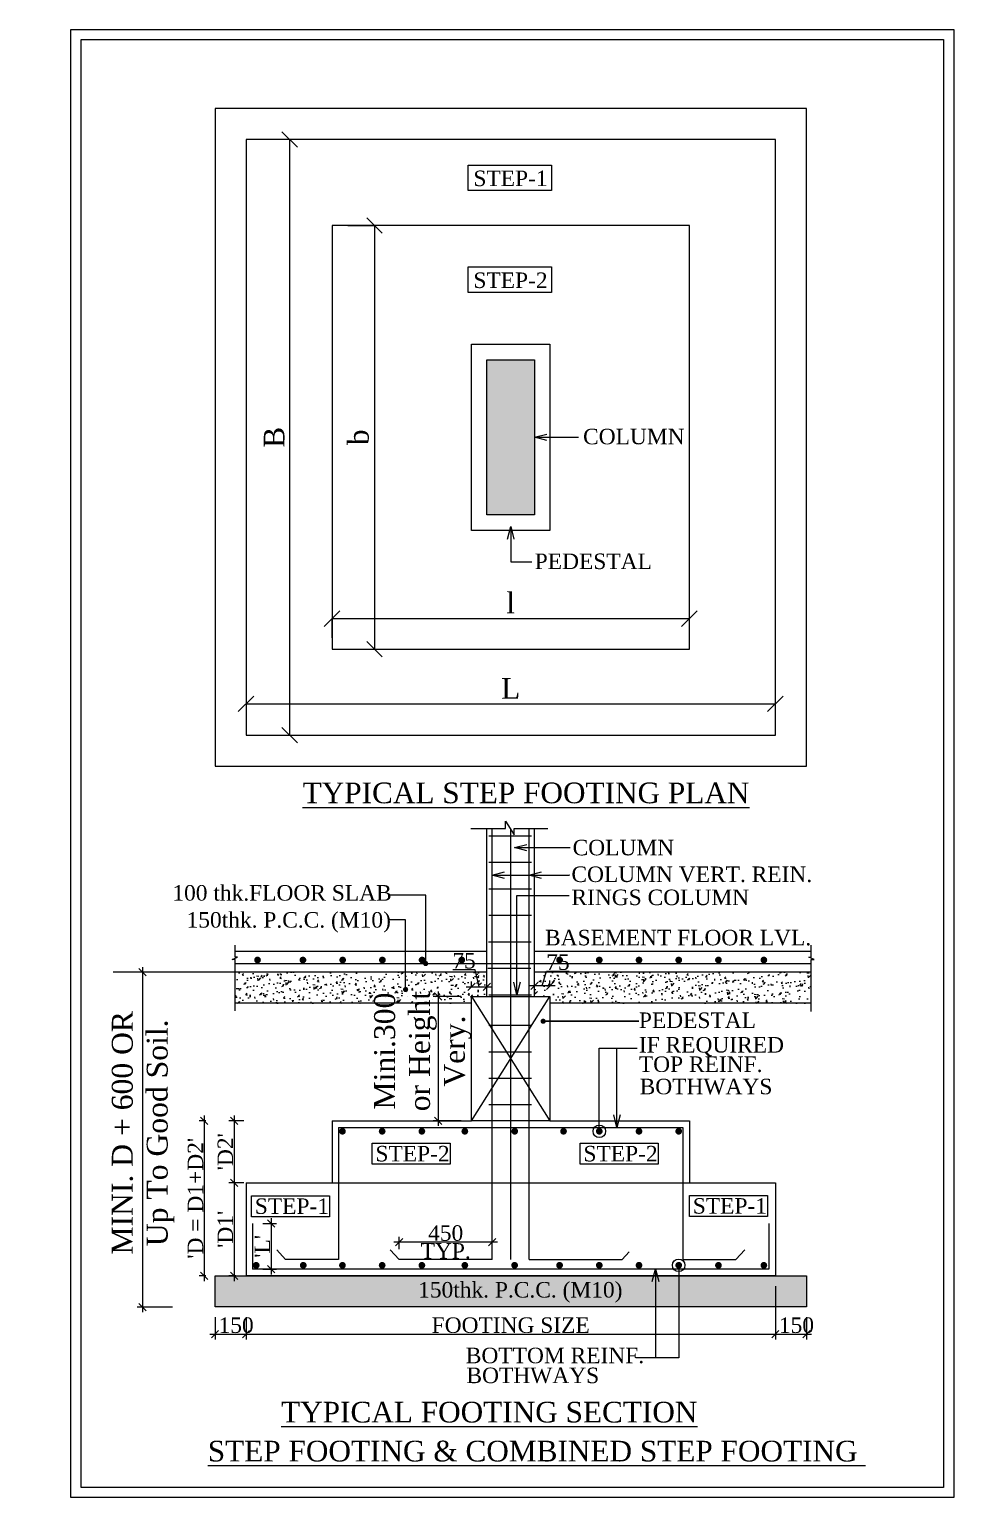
# Model space of a CAD drawing. Header units: inches. Extents: x 10943721 to 11147402, y -2794197 to -2693110.
# Drawn here: x 11049474 to 11053997, y -2745453 to -2738354 of the extents above; entities that cross this region are included whole.
import ezdxf

# ---------------------------------------------------------------- set-up
doc = ezdxf.new("R2010")
doc.units = ezdxf.units.IN
doc.header["$LTSCALE"] = 0.5
doc.header["$MEASUREMENT"] = 0
doc.header["$PDMODE"] = 34
doc.header["$PDSIZE"] = 50
doc.linetypes.add('HIDDEN', pattern=[9.525, 6.35, -3.175])
doc.layers.get('0').update_dxf_attribs({"lineweight": 0})
for name, color, linetype, lineweight in [('S-FOUND-EXCAVATION', 253, 'HIDDEN', 0), ('S-FOUND-FOOTING', 7, 'Continuous', 0), ('S-FOUND-FOOTING-1', 7, 'Continuous', 0), ('S-FOUND-HATCH', 250, 'Continuous', 0), ('S-FOUND-PEDESTAL', 8, 'Continuous', 5), ('S-SECTION', 5, 'Continuous', 5), ('S-SECTION-DIM', 7, 'Continuous', 0), ('S-SECTION-MARK', 124, 'Continuous', 0), ('S-SECTION-TEXT', 7, 'Continuous', 0), ('S-SHEET TEXT TITLE', 1, 'Continuous', 0), ('S-STEEL', 1, 'Continuous', 9), ('S-STEEL-1', 1, 'Continuous', 0), ('S-STEEL-2', 6, 'Continuous', 0)]:
    doc.layers.add(name, color=color, linetype=linetype, lineweight=lineweight)
doc.styles.get("Standard").update_dxf_attribs({"font": 'times.ttf'})
doc.styles.add('TEXT', font='times.ttf')
doc.dimstyles.new('DIM FOOTING', dxfattribs={"dimtxt": 250, "dimasz": 150, "dimexe": 0.18, "dimexo": 0.0625, "dimgap": 50, "dimtad": 1, "dimtoh": 1, "dimdec": 0, "dimzin": 0, "dimdsep": 46, "dimtxsty": 'Standard', "dimblk": 'OBLIQUE', "dimcen": 0.09, "dimclrd": 256, "dimclre": 256, "dimclrt": 256, "dimadec": 0, "dimazin": 0, "dimtfac": 1, "dimtdec": 0, "dimtofl": 0, "dimtmove": 0, "dimatfit": 3, "dimfxl": 1, "dimtolj": 1, "dimtzin": 0, "dimlwd": -1, "dimlwe": -1, "dimarcsym": 0})
doc.dimstyles.new('SETU_1', dxfattribs={"dimtxt": 200, "dimasz": 150, "dimexe": 100, "dimexo": 50, "dimgap": 35, "dimtad": 1, "dimdec": 0, "dimzin": 0, "dimdsep": 46, "dimtxsty": 'Standard', "dimblk": 'OBLIQUE', "dimcen": 150, "dimdle": 25, "dimclrd": 4, "dimclre": 7, "dimclrt": 256, "dimadec": 0, "dimazin": 0, "dimtfac": 1, "dimtdec": 0, "dimtofl": 0, "dimtmove": 1, "dimatfit": 3, "dimfxl": 1, "dimtolj": 1, "dimtzin": 0, "dimlwd": -1, "dimlwe": 5, "dimarcsym": 1})
doc.dimstyles.get("Standard").update_dxf_attribs({"dimtxt": 0.18, "dimasz": 0.18, "dimexe": 0.18, "dimexo": 0.0625, "dimgap": 0.09, "dimtad": 0, "dimtih": 1, "dimtoh": 1, "dimdec": 4, "dimzin": 0, "dimdsep": 46, "dimtxsty": 'Standard', "dimcen": 0.09, "dimadec": 0, "dimazin": 0, "dimtfac": 1, "dimtdec": 4, "dimtofl": 0, "dimtmove": 0, "dimatfit": 3, "dimfxl": 1, "dimtolj": 1, "dimtzin": 0, "dimarcsym": 0})
pattern_1 = [(50, (4646174.68, 12268872.94), (91.0923345, -7.96954277), [9.525, -104.775]), (355, (4646174.68, 12268872.94), (-17.6217107, 95.5284226), [7.62, -83.8202921]), (100.4514447, (4646182.27, 12268872.27), (73.47062355, 87.55887596), [8.0950044, -89.0451223]), (46.1842, (4646174.68, 12268898.34), (135.53952045, -21.021164), [14.2875, -157.1625]), (96.6355576, (4646185.98, 12268896.59), (118.702067, 123.7130623), [12.1425116, -133.5678041]), (351.1841512, (4646174.68, 12268898.34), (118.702067, 123.7130623), [11.4299835, -125.729866]), (21, (4646187.38, 12268891.99), (75.80719563, -51.1325991), [9.525, -104.775]), (326, (4646187.38, 12268891.99), (30.9010142, 92.09398306), [7.62, -83.82]), (71.451445, (4646193.7, 12268887.73), (106.70820964, 40.96138444), [8.0950044, -89.0449688]), (37.5, (4646174.682, 12268872.937), (1.544301625, 42.277519437), [0, -82.804, 0, -85.09, 0, -84.1375]), (7.5, (4646174.68, 12268872.937), (33.40983126, 50.09028741), [0, -48.514, 0, -80.899, 0, -32.0675]), (327.5, (4646146.36, 12268872.937), (67.79529758, -2.864371996), [0, -31.75, 0, -99.06, 0, -131.445]), (317.5, (4646133.66, 12268872.94), (74.0645907, 12.71324552), [0, -41.275, 0, -65.786, 0, -93.345])]

# ---------------------------------------------------------------- blocks, each defined once
blk = doc.blocks.new('_Oblique')
at = {"color": 0, "linetype": 'ByBlock', "lineweight": -2}
blk.add_line((-0.5, -0.5), (0.5, 0.5), dxfattribs=at)
blk = doc.blocks.new('*D34')
at = {"layer": 'Defpoints', "color": 0, "ltscale": 75, "transparency": 16777216}
for p in [(11050521.5, -2741615.2), (11053081.5, -2741615.2), (11053081.5, -2741615.2)]:
    blk.add_point(p, dxfattribs=at)
at = {"layer": 'S-SECTION-DIM', "ltscale": 75, "transparency": 16777216}
for p, q in [((11050521.5, -2741615.2), (11050521.5, -2741615.1)), ((11050521.5, -2741615.2), (11053081.5, -2741615.2)), ((11053081.5, -2741615.2), (11053081.5, -2741615.1))]:
    blk.add_line(p, q, dxfattribs=at)
at = {"layer": 'S-SECTION-DIM', "ltscale": 75, "transparency": 16777216, "xscale": 75, "yscale": 75, "zscale": 75, "rotation": 180}
blk.add_blockref('_Oblique', (11050521.5, -2741615.2), dxfattribs=at)
at = {"layer": 'S-SECTION-DIM', "ltscale": 75, "transparency": 16777216, "xscale": 75, "yscale": 75, "zscale": 75}
blk.add_blockref('_Oblique', (11053081.5, -2741615.2), dxfattribs=at)
at = {"layer": 'S-SECTION-DIM', "ltscale": 75, "transparency": 16777216, "insert": (11051801.5, -2741540.2), "char_height": 100, "attachment_point": 5}
blk.add_mtext('\\A1;{\\C30;L}', dxfattribs=at)
blk = doc.blocks.new('*D33')
at = {"layer": 'Defpoints', "color": 0, "ltscale": 75, "transparency": 16777216}
for p in [(11050732.6, -2738886.3), (11050732.6, -2738886.3), (11050732.6, -2741766.3)]:
    blk.add_point(p, dxfattribs=at)
at = {"layer": 'S-SECTION-DIM', "ltscale": 75, "transparency": 16777216}
for p, q in [((11050732.6, -2738886.3), (11050732.8, -2738886.3)), ((11050732.6, -2741766.3), (11050732.6, -2738886.3)), ((11050732.6, -2741766.3), (11050732.8, -2741766.3))]:
    blk.add_line(p, q, dxfattribs=at)
at = {"layer": 'S-SECTION-DIM', "ltscale": 75, "transparency": 16777216, "xscale": 75, "yscale": 75, "zscale": 75}
for p, rotation in [((11050732.6, -2738886.3), 90), ((11050732.6, -2741766.3), 270)]:
    blk.add_blockref('_Oblique', p, dxfattribs=dict(at, rotation=rotation))
at = {"layer": 'S-SECTION-DIM', "ltscale": 75, "transparency": 16777216, "insert": (11050657.6, -2740326.3), "char_height": 100, "attachment_point": 5, "rotation": 90}
blk.add_mtext('\\A1;{\\C30;B}', dxfattribs=at)
blk = doc.blocks.new('*D32')
at = {"layer": 'Defpoints', "color": 0, "ltscale": 75, "transparency": 16777216}
for p in [(11050937.5, -2741203.2), (11050937.5, -2741296.5), (11052665.5, -2741296.5)]:
    blk.add_point(p, dxfattribs=at)
at = {"layer": 'S-SECTION-DIM', "ltscale": 75, "transparency": 16777216}
for p, q in [((11050937.5, -2741296.4), (11050937.5, -2741203)), ((11052665.5, -2741203.2), (11050937.5, -2741203.2)), ((11052665.5, -2741296.4), (11052665.5, -2741203))]:
    blk.add_line(p, q, dxfattribs=at)
at = {"layer": 'S-SECTION-DIM', "ltscale": 75, "transparency": 16777216, "xscale": 75, "yscale": 75, "zscale": 75, "rotation": 180}
blk.add_blockref('_Oblique', (11050937.5, -2741203.2), dxfattribs=at)
at = {"layer": 'S-SECTION-DIM', "ltscale": 75, "transparency": 16777216, "xscale": 75, "yscale": 75, "zscale": 75}
blk.add_blockref('_Oblique', (11052665.5, -2741203.2), dxfattribs=at)
at = {"layer": 'S-SECTION-DIM', "color": 1, "ltscale": 75, "transparency": 16777216, "insert": (11051801.5, -2741126.9), "char_height": 100, "attachment_point": 5}
blk.add_mtext('\\A1;l', dxfattribs=at)
blk = doc.blocks.new('*D31')
at = {"layer": 'Defpoints', "color": 0, "ltscale": 75, "transparency": 16777216}
for p in [(11051013.5, -2739302.3), (11051013.5, -2741350.3), (11051142.8, -2741350.3)]:
    blk.add_point(p, dxfattribs=at)
at = {"layer": 'S-SECTION-DIM', "ltscale": 75, "transparency": 16777216}
for p, q in [((11051013.6, -2739302.3), (11051142.9, -2739302.3)), ((11051142.8, -2739302.3), (11051142.8, -2741350.3)), ((11051013.6, -2741350.3), (11051142.9, -2741350.3))]:
    blk.add_line(p, q, dxfattribs=at)
at = {"layer": 'S-SECTION-DIM', "ltscale": 75, "transparency": 16777216, "xscale": 75, "yscale": 75, "zscale": 75}
for p, rotation in [((11051142.8, -2739302.3), 90), ((11051142.8, -2741350.3), 270)]:
    blk.add_blockref('_Oblique', p, dxfattribs=dict(at, rotation=rotation))
at = {"layer": 'S-SECTION-DIM', "color": 1, "ltscale": 75, "transparency": 16777216, "insert": (11051065.5, -2740326.3), "char_height": 100, "attachment_point": 5, "rotation": 90}
blk.add_mtext('\\A1;b', dxfattribs=at)
blk = doc.blocks.new('*D30')
at = {"layer": 'Defpoints', "color": 0, "transparency": 16777216}
for p in [(11051686.5, -2742982.9), (11051611.5, -2743030.3), (11051686.5, -2743030.3)]:
    blk.add_point(p, dxfattribs=at)
at = {"layer": 'S-SECTION-DIM', "color": 7, "transparency": 16777216}
for p, q in [((11051630.3, -2742900.5), (11051521, -2742900.5)), ((11051649, -2742982.9), (11051630.3, -2742900.5)), ((11051586.5, -2742982.9), (11051711.5, -2742982.9))]:
    blk.add_line(p, q, dxfattribs=at)
at = {"layer": 'S-SECTION-DIM', "color": 7, "lineweight": 5, "transparency": 16777216}
for p, q in [((11051611.5, -2742980.3), (11051611.5, -2742957.9)), ((11051686.5, -2742980.3), (11051686.5, -2742957.9))]:
    blk.add_line(p, q, dxfattribs=at)
at = {"layer": 'S-SECTION-DIM', "color": 7, "transparency": 16777216, "xscale": 35, "yscale": 35, "zscale": 35, "rotation": 180}
blk.add_blockref('_Oblique', (11051611.5, -2742982.9), dxfattribs=at)
at = {"layer": 'S-SECTION-DIM', "color": 7, "transparency": 16777216, "xscale": 35, "yscale": 35, "zscale": 35}
blk.add_blockref('_Oblique', (11051686.5, -2742982.9), dxfattribs=at)
at = {"layer": 'S-SECTION-DIM', "color": 7, "transparency": 16777216, "insert": (11051575.7, -2742857.2), "char_height": 75, "attachment_point": 5, "style": 'TEXT'}
blk.add_mtext('\\A1;75', dxfattribs=at)
blk = doc.blocks.new('*D29')
at = {"layer": 'Defpoints', "color": 0, "transparency": 16777216}
for p in [(11051916.5, -2742978.2), (11051916.5, -2743030.3), (11051991.5, -2743030.3)]:
    blk.add_point(p, dxfattribs=at)
at = {"layer": 'S-SECTION-DIM', "color": 7, "transparency": 16777216}
for p, q in [((11051954, -2742978.2), (11051975.2, -2742907.5)), ((11051975.2, -2742907.5), (11052084.5, -2742907.5)), ((11052016.5, -2742978.2), (11051891.5, -2742978.2))]:
    blk.add_line(p, q, dxfattribs=at)
at = {"layer": 'S-SECTION-DIM', "color": 7, "lineweight": 5, "transparency": 16777216}
for p, q in [((11051916.5, -2742980.3), (11051916.5, -2742953.2)), ((11051991.5, -2742980.3), (11051991.5, -2742953.2))]:
    blk.add_line(p, q, dxfattribs=at)
at = {"layer": 'S-SECTION-DIM', "color": 7, "transparency": 16777216, "xscale": 35, "yscale": 35, "zscale": 35, "rotation": 180}
blk.add_blockref('_Oblique', (11051916.5, -2742978.2), dxfattribs=at)
at = {"layer": 'S-SECTION-DIM', "color": 7, "transparency": 16777216, "xscale": 35, "yscale": 35, "zscale": 35}
blk.add_blockref('_Oblique', (11051991.5, -2742978.2), dxfattribs=at)
at = {"layer": 'S-SECTION-DIM', "color": 7, "transparency": 16777216, "insert": (11052029.9, -2742864.2), "char_height": 75, "attachment_point": 5, "style": 'TEXT'}
blk.add_mtext('\\A1;75', dxfattribs=at)
blk = doc.blocks.new('*D28')
at = {"layer": 'Defpoints', "color": 0, "transparency": 16777216}
for p in [(11050312.2, -2742912.3, 0), (11050020.6, -2744531.3), (11050215.5, -2744531.3, 0)]:
    blk.add_point(p, dxfattribs=at)
at = {"layer": 'S-SECTION-DIM', "color": 7, "lineweight": 5, "transparency": 16777216}
for p, q in [((11050262.2, -2742912.3), (11049995.6, -2742912.3)), ((11050165.5, -2744531.3), (11049995.6, -2744531.3))]:
    blk.add_line(p, q, dxfattribs=at)
at = {"layer": 'S-SECTION-DIM', "color": 7, "transparency": 16777216}
blk.add_line((11050020.6, -2742887.3), (11050020.6, -2744556.3), dxfattribs=at)
at = {"layer": 'S-SECTION-DIM', "color": 7, "transparency": 16777216, "xscale": 35, "yscale": 35, "zscale": 35}
for p, rotation in [((11050020.6, -2742912.3), 90), ((11050020.6, -2744531.3), 270)]:
    blk.add_blockref('_Oblique', p, dxfattribs=dict(at, rotation=rotation))
at = {"layer": 'S-SECTION-DIM', "color": 7, "transparency": 16777216, "insert": (11050023.9, -2743688.8), "char_height": 75, "attachment_point": 5, "rotation": 90, "style": 'TEXT'}
blk.add_mtext('\\A1;{\\H1.35x;MINI. D + 600 OR\\PUp To Good Soil.}', dxfattribs=at)
blk = doc.blocks.new('*D27')
at = {"layer": 'Defpoints', "color": 0, "transparency": 16777216}
for p in [(11050553.5, -2744127), (11050553.5, -2744348.3), (11050643.1, -2744348.3)]:
    blk.add_point(p, dxfattribs=at)
at = {"layer": 'S-SECTION-DIM', "color": 7, "lineweight": 5, "transparency": 16777216}
for p, q in [((11050603.5, -2744127), (11050668.1, -2744127)), ((11050603.5, -2744348.3), (11050668.1, -2744348.3))]:
    blk.add_line(p, q, dxfattribs=at)
at = {"layer": 'S-SECTION-DIM', "color": 7, "transparency": 16777216}
blk.add_line((11050643.1, -2744102), (11050643.1, -2744373.3), dxfattribs=at)
at = {"layer": 'S-SECTION-DIM', "color": 7, "transparency": 16777216, "xscale": 35, "yscale": 35, "zscale": 35}
for p, rotation in [((11050643.1, -2744127), 90), ((11050643.1, -2744348.3), 270)]:
    blk.add_blockref('_Oblique', p, dxfattribs=dict(at, rotation=rotation))
at = {"layer": 'S-SECTION-DIM', "color": 7, "transparency": 16777216, "insert": (11050600.6, -2744237.7), "char_height": 75, "attachment_point": 5, "rotation": 90, "style": 'TEXT'}
blk.add_mtext("\\A1;{\\C256;'L'}", dxfattribs=at)
blk = doc.blocks.new('*D26')
at = {"layer": 'Defpoints', "color": 0, "transparency": 16777216}
for p in [(11050521.5, -2743930.3), (11050463.9, -2744380.3), (11050521.5, -2744380.3)]:
    blk.add_point(p, dxfattribs=at)
at = {"layer": 'S-SECTION-DIM', "color": 7, "transparency": 16777216}
blk.add_line((11050463.9, -2743905.3), (11050463.9, -2744405.3), dxfattribs=at)
at = {"layer": 'S-SECTION-DIM', "color": 7, "lineweight": 5, "transparency": 16777216}
for p, q in [((11050471.5, -2743930.3), (11050438.9, -2743930.3)), ((11050471.5, -2744380.3), (11050438.9, -2744380.3))]:
    blk.add_line(p, q, dxfattribs=at)
at = {"layer": 'S-SECTION-DIM', "color": 7, "transparency": 16777216, "xscale": 35, "yscale": 35, "zscale": 35}
for p, rotation in [((11050463.9, -2743930.3), 90), ((11050463.9, -2744380.3), 270)]:
    blk.add_blockref('_Oblique', p, dxfattribs=dict(at, rotation=rotation))
at = {"layer": 'S-SECTION-DIM', "color": 7, "transparency": 16777216, "insert": (11050421.4, -2744155.3), "char_height": 75, "attachment_point": 5, "rotation": 90, "style": 'TEXT'}
blk.add_mtext("\\A1;{\\C256;'D1'}", dxfattribs=at)
blk = doc.blocks.new('*D25')
at = {"layer": 'Defpoints', "color": 0, "transparency": 16777216}
for p in [(11050561.7, -2743630.3), (11050463.9, -2743930.3), (11050561.7, -2743930.3)]:
    blk.add_point(p, dxfattribs=at)
at = {"layer": 'S-SECTION-DIM', "color": 7, "lineweight": 5, "transparency": 16777216}
for p, q in [((11050511.7, -2743630.3), (11050438.9, -2743630.3)), ((11050511.7, -2743930.3), (11050438.9, -2743930.3))]:
    blk.add_line(p, q, dxfattribs=at)
at = {"layer": 'S-SECTION-DIM', "color": 7, "transparency": 16777216}
blk.add_line((11050463.9, -2743605.3), (11050463.9, -2743955.3), dxfattribs=at)
at = {"layer": 'S-SECTION-DIM', "color": 7, "transparency": 16777216, "xscale": 35, "yscale": 35, "zscale": 35}
for p, rotation in [((11050463.9, -2743630.3), 90), ((11050463.9, -2743930.3), 270)]:
    blk.add_blockref('_Oblique', p, dxfattribs=dict(at, rotation=rotation))
at = {"layer": 'S-SECTION-DIM', "color": 7, "transparency": 16777216, "insert": (11050421.4, -2743780.3), "char_height": 75, "attachment_point": 5, "rotation": 90, "style": 'TEXT'}
blk.add_mtext("\\A1;{\\C256;'D2'}", dxfattribs=at)
blk = doc.blocks.new('*D24')
at = {"layer": 'Defpoints', "color": 0, "transparency": 16777216}
for p in [(11051262.1, -2744217.2), (11051262.1, -2744301.5), (11051712.1, -2744301.5)]:
    blk.add_point(p, dxfattribs=at)
at = {"layer": 'S-SECTION-DIM', "color": 7, "lineweight": 5, "transparency": 16777216}
for p, q in [((11051262.1, -2744251.5), (11051262.1, -2744192.2)), ((11051712.1, -2744251.5), (11051712.1, -2744192.2))]:
    blk.add_line(p, q, dxfattribs=at)
at = {"layer": 'S-SECTION-DIM', "color": 7, "transparency": 16777216}
blk.add_line((11051737.1, -2744217.2), (11051237.1, -2744217.2), dxfattribs=at)
at = {"layer": 'S-SECTION-DIM', "color": 7, "transparency": 16777216, "xscale": 35, "yscale": 35, "zscale": 35, "rotation": 180}
blk.add_blockref('_Oblique', (11051262.1, -2744217.2), dxfattribs=at)
at = {"layer": 'S-SECTION-DIM', "color": 7, "transparency": 16777216, "xscale": 35, "yscale": 35, "zscale": 35}
blk.add_blockref('_Oblique', (11051712.1, -2744217.2), dxfattribs=at)
at = {"layer": 'S-SECTION-DIM', "color": 7, "transparency": 16777216, "char_height": 75, "attachment_point": 5, "style": 'TEXT'}
for s, insert in [('\\A1;450', (11051487.1, -2744174)), ('\\A1;TYP.', (11051487.1, -2744260.4))]:
    blk.add_mtext(s, dxfattribs=dict(at, insert=insert))
blk = doc.blocks.new('*D23')
at = {"layer": 'Defpoints', "color": 0, "transparency": 16777216}
for p in [(11050371.5, -2744530.3), (11050521.5, -2744530.3), (11050521.5, -2744662.6)]:
    blk.add_point(p, dxfattribs=at)
at = {"layer": 'S-SECTION-DIM', "color": 7, "lineweight": 5, "transparency": 16777216}
for p, q in [((11050371.5, -2744580.3), (11050371.5, -2744687.6)), ((11050521.5, -2744580.3), (11050521.5, -2744687.6))]:
    blk.add_line(p, q, dxfattribs=at)
at = {"layer": 'S-SECTION-DIM', "color": 7, "transparency": 16777216}
blk.add_line((11050346.5, -2744662.6), (11050546.5, -2744662.6), dxfattribs=at)
at = {"layer": 'S-SECTION-DIM', "color": 7, "transparency": 16777216, "xscale": 35, "yscale": 35, "zscale": 35, "rotation": 180}
blk.add_blockref('_Oblique', (11050371.5, -2744662.6), dxfattribs=at)
at = {"layer": 'S-SECTION-DIM', "color": 7, "transparency": 16777216, "xscale": 35, "yscale": 35, "zscale": 35}
blk.add_blockref('_Oblique', (11050521.5, -2744662.6), dxfattribs=at)
at = {"layer": 'S-SECTION-DIM', "color": 7, "transparency": 16777216, "insert": (11050473.5, -2744619.4), "char_height": 75, "attachment_point": 5, "style": 'TEXT'}
blk.add_mtext('\\A1;150', dxfattribs=at)
blk = doc.blocks.new('*D22')
at = {"layer": 'Defpoints', "color": 0, "transparency": 16777216}
for p in [(11053081.5, -2744380.3), (11050521.5, -2744530.3), (11053081.5, -2744662.6)]:
    blk.add_point(p, dxfattribs=at)
at = {"layer": 'S-SECTION-DIM', "color": 7, "lineweight": 5, "transparency": 16777216}
for p, q in [((11053081.5, -2744430.3), (11053081.5, -2744687.6)), ((11050521.5, -2744580.3), (11050521.5, -2744687.6))]:
    blk.add_line(p, q, dxfattribs=at)
at = {"layer": 'S-SECTION-DIM', "color": 7, "transparency": 16777216}
blk.add_line((11050496.5, -2744662.6), (11053106.5, -2744662.6), dxfattribs=at)
at = {"layer": 'S-SECTION-DIM', "color": 7, "transparency": 16777216, "xscale": 35, "yscale": 35, "zscale": 35, "rotation": 180}
blk.add_blockref('_Oblique', (11050521.5, -2744662.6), dxfattribs=at)
at = {"layer": 'S-SECTION-DIM', "color": 7, "transparency": 16777216, "xscale": 35, "yscale": 35, "zscale": 35}
blk.add_blockref('_Oblique', (11053081.5, -2744662.6), dxfattribs=at)
at = {"layer": 'S-SECTION-DIM', "color": 7, "transparency": 16777216, "insert": (11051801.5, -2744619.2), "char_height": 75, "attachment_point": 5, "style": 'TEXT'}
blk.add_mtext('\\A1;{\\C256;FOOTING SIZE}', dxfattribs=at)
blk = doc.blocks.new('*D21')
at = {"layer": 'Defpoints', "color": 0, "transparency": 16777216}
for p in [(11053081.5, -2744530.3), (11053231.5, -2744530.3), (11053231.5, -2744662.6)]:
    blk.add_point(p, dxfattribs=at)
at = {"layer": 'S-SECTION-DIM', "color": 7, "lineweight": 5, "transparency": 16777216}
for p, q in [((11053081.5, -2744580.3), (11053081.5, -2744687.6)), ((11053231.5, -2744580.3), (11053231.5, -2744687.6))]:
    blk.add_line(p, q, dxfattribs=at)
at = {"layer": 'S-SECTION-DIM', "color": 7, "transparency": 16777216}
blk.add_line((11053056.5, -2744662.6), (11053256.5, -2744662.6), dxfattribs=at)
at = {"layer": 'S-SECTION-DIM', "color": 7, "transparency": 16777216, "xscale": 35, "yscale": 35, "zscale": 35, "rotation": 180}
blk.add_blockref('_Oblique', (11053081.5, -2744662.6), dxfattribs=at)
at = {"layer": 'S-SECTION-DIM', "color": 7, "transparency": 16777216, "xscale": 35, "yscale": 35, "zscale": 35}
blk.add_blockref('_Oblique', (11053231.5, -2744662.6), dxfattribs=at)
at = {"layer": 'S-SECTION-DIM', "color": 7, "transparency": 16777216, "insert": (11053183.5, -2744619.4), "char_height": 75, "attachment_point": 5, "style": 'TEXT'}
blk.add_mtext('\\A1;150', dxfattribs=at)
blk = doc.blocks.new('*D20')
at = {"layer": 'Defpoints', "color": 0, "transparency": 16777216}
for p in [(11051611.5, -2743030.3), (11051451.2, -2743630.3), (11051611.5, -2743630.3)]:
    blk.add_point(p, dxfattribs=at)
at = {"layer": 'S-SECTION-DIM', "color": 7, "lineweight": 5, "transparency": 16777216}
for p, q in [((11051561.5, -2743030.3), (11051426.2, -2743030.3)), ((11051561.5, -2743630.3), (11051426.2, -2743630.3))]:
    blk.add_line(p, q, dxfattribs=at)
at = {"layer": 'S-SECTION-DIM', "color": 7, "transparency": 16777216}
blk.add_line((11051451.2, -2743005.3), (11051451.2, -2743655.3), dxfattribs=at)
at = {"layer": 'S-SECTION-DIM', "color": 7, "transparency": 16777216, "xscale": 35, "yscale": 35, "zscale": 35}
for p, rotation in [((11051451.2, -2743030.3), 90), ((11051451.2, -2743630.3), 270)]:
    blk.add_blockref('_Oblique', p, dxfattribs=dict(at, rotation=rotation))
at = {"layer": 'S-SECTION-DIM', "color": 7, "transparency": 16777216, "insert": (11051377.1, -2743293.6), "char_height": 75, "attachment_point": 5, "rotation": 90, "style": 'TEXT'}
blk.add_mtext('\\A1;{\\H1.35x;\\C256;Mini.300 \\Por Height \\PVery.}', dxfattribs=at)
blk = doc.blocks.new('*D19')
at = {"layer": 'Defpoints', "color": 0, "transparency": 16777216}
for p in [(11050377.1, -2743630.3), (11050319.5, -2744380.3), (11050377.1, -2744380.3)]:
    blk.add_point(p, dxfattribs=at)
at = {"layer": 'S-SECTION-DIM', "color": 7, "lineweight": 5, "transparency": 16777216}
for p, q in [((11050327.1, -2743630.3), (11050294.5, -2743630.3)), ((11050327.1, -2744380.3), (11050294.5, -2744380.3))]:
    blk.add_line(p, q, dxfattribs=at)
at = {"layer": 'S-SECTION-DIM', "color": 7, "transparency": 16777216}
blk.add_line((11050319.5, -2743605.3), (11050319.5, -2744405.3), dxfattribs=at)
at = {"layer": 'S-SECTION-DIM', "color": 7, "transparency": 16777216, "xscale": 35, "yscale": 35, "zscale": 35}
for p, rotation in [((11050319.5, -2743630.3), 90), ((11050319.5, -2744380.3), 270)]:
    blk.add_blockref('_Oblique', p, dxfattribs=dict(at, rotation=rotation))
at = {"layer": 'S-SECTION-DIM', "color": 7, "transparency": 16777216, "insert": (11050277, -2744005.3), "char_height": 75, "attachment_point": 5, "rotation": 90, "style": 'TEXT'}
blk.add_mtext("\\A1;{\\C256;'D = D1+D2'}", dxfattribs=at)
blk = doc.blocks.new('*D14')
at = {"layer": 'Defpoints', "color": 0, "transparency": 16777216}
for p in [(11054687.3, -2742912.3, 0), (11054395.7, -2744531.3), (11054590.6, -2744531.3, 0)]:
    blk.add_point(p, dxfattribs=at)
at = {"layer": 'S-SECTION-DIM', "color": 7, "lineweight": 5, "transparency": 16777216}
for p, q in [((11054637.3, -2742912.3), (11054370.7, -2742912.3)), ((11054540.6, -2744531.3), (11054370.7, -2744531.3))]:
    blk.add_line(p, q, dxfattribs=at)
at = {"layer": 'S-SECTION-DIM', "color": 7, "transparency": 16777216}
blk.add_line((11054395.7, -2742887.3), (11054395.7, -2744556.3), dxfattribs=at)
at = {"layer": 'S-SECTION-DIM', "color": 7, "transparency": 16777216, "xscale": 35, "yscale": 35, "zscale": 35}
for p, rotation in [((11054395.7, -2742912.3), 90), ((11054395.7, -2744531.3), 270)]:
    blk.add_blockref('_Oblique', p, dxfattribs=dict(at, rotation=rotation))
at = {"layer": 'S-SECTION-DIM', "color": 7, "transparency": 16777216, "insert": (11054399, -2743688.8), "char_height": 75, "attachment_point": 5, "rotation": 90, "style": 'TEXT'}
blk.add_mtext('\\A1;{\\H1.35x;MINI. D + 600 OR\\PUp To Good Soil.}', dxfattribs=at)

msp = doc.modelspace()

# ---------------------------------------------------------------- hatches: boundary and pattern name
at = {"layer": 'S-FOUND-HATCH', "lineweight": 0}
h = msp.add_hatch(color=256, dxfattribs=at)
h.dxf.hatch_style = 1
h.paths.add_polyline_path([(11051686.5, -2739951.3), (11051916.5, -2739951.3), (11051916.5, -2740701.3), (11051686.5, -2740701.3)])
at = {"layer": 'S-FOUND-HATCH'}
h = msp.add_hatch(dxfattribs=at)
h.set_pattern_fill('AR-CONC', color=256, scale=0.5)
h.set_pattern_definition(pattern_1)
h.paths.add_polyline_path([(11051686.5, -2742912.3), (11050468.2, -2742912.3), (11050468.2, -2743062.3), (11051611.5, -2743062.3), (11051611.5, -2743030.3), (11051686.5, -2743030.3)])
h = msp.add_hatch(dxfattribs=at)
h.set_pattern_fill('AR-CONC', color=256, scale=0.5)
h.set_pattern_definition(pattern_1)
h.paths.add_polyline_path([(11053255.3, -2742912.3), (11051916.5, -2742912.3), (11051916.5, -2743030.3), (11051991.5, -2743030.3), (11051991.5, -2743062.3), (11053255.3, -2743062.3)])
h = msp.add_hatch(dxfattribs=at)
h.set_pattern_fill('AR-CONC', color=256, scale=16)
h.set_pattern_definition([(50, (10956681.14, -2711704.7), (114.76163, -10.04034), [12, -132]), (355, (10956681.14, -2711704.7), (-22.20021, 120.35074), [9.6, -105.6]), (100.45144, (10956690.7, -2711705.54), (92.56142, 110.3104), [10.19843, -112.18274]), (46.1842, (10956681.14, -2711672.7), (170.75861, -26.48309), [18, -198]), (96.63564, (10956695.37, -2711674.91), (149.5459, 155.85898), [15.29765, -168.2742]), (351.18416, (10956681.14, -2711672.7), (149.5459, 155.85898), [14.4, -158.4]), (21, (10956697.14, -2711680.7), (95.50513, -64.41902), [12, -132]), (326, (10956697.14, -2711680.7), (38.93045, 116.02401), [9.6, -105.6]), (71.45144, (10956705.1, -2711686.07), (134.43558, 51.60498), [10.19843, -112.18274]), (37.5, (10956681.14, -2711704.705), (1.945577, 53.263017), [0, -104.32, 0, -107.2, 0, -106]), (7.5, (10956681.14, -2711704.705), (42.091126, 63.105874), [0, -61.12, 0, -101.92, 0, -40.4]), (327.5, (10956645.46, -2711704.705), (85.41159, -3.60878), [0, -40, 0, -124.8, 0, -165.6]), (317.5, (10956629.46, -2711704.705), (93.30979, 16.016797), [0, -52, 0, -82.88, 0, -117.6])])
h.paths.add_polyline_path([(11050371.5, -2744380.3), (11050371.5, -2744530.3), (11053231.5, -2744530.3), (11053231.5, -2744380.3)])

# ---------------------------------------------------------------- linework, layer by layer
at = {"elevation": 0}
for points in [[(11049674.6, -2738354.1), (11053944.1, -2738354.1), (11053944.1, -2745452.5), (11049674.6, -2745452.5)], [(11049723.9, -2738403.4), (11053894.8, -2738403.4), (11053894.8, -2745403.3), (11049723.9, -2745403.3)], [(11051130.8, -2743739.6), (11051508.3, -2743739.6), (11051508.3, -2743841), (11051130.8, -2743841)], [(11052136.8, -2743739.6), (11052514.2, -2743739.6), (11052514.2, -2743841), (11052136.8, -2743841)], [(11050547.4, -2743993.4), (11050924.8, -2743993.4), (11050924.8, -2744094.8), (11050547.4, -2744094.8)], [(11052665.7, -2743992.1), (11053043.1, -2743992.1), (11053043.1, -2744093.4), (11052665.7, -2744093.4)]]:
    msp.add_lwpolyline(points, close=True, dxfattribs=at)
at = {"color": 30, "elevation": 0}
msp.add_lwpolyline([(11051595.2, -2739010.1), (11051998.9, -2739010.1), (11051998.9, -2739133.6), (11051595.2, -2739133.6)], close=True, dxfattribs=at)
at = {"color": 1, "elevation": 0}
msp.add_lwpolyline([(11051595.2, -2739502.8), (11051998.9, -2739502.8), (11051998.9, -2739626.2), (11051595.2, -2739626.2)], close=True, dxfattribs=at)
at = {"layer": 'S-FOUND-EXCAVATION', "elevation": 0}
msp.add_lwpolyline([(11050371.5, -2741916.3), (11053231.5, -2741916.3), (11053231.5, -2738736.3), (11050371.5, -2738736.3)], close=True, dxfattribs=at)
at = {"layer": 'S-FOUND-FOOTING', "color": 30, "elevation": 0}
msp.add_lwpolyline([(11050521.5, -2741766.3), (11053081.5, -2741766.3), (11053081.5, -2738886.3), (11050521.5, -2738886.3)], close=True, dxfattribs=at)
at = {"layer": 'S-FOUND-FOOTING-1', "color": 1, "elevation": 0}
msp.add_lwpolyline([(11052665.5, -2741350.3), (11052665.5, -2739302.3), (11050937.5, -2739302.3), (11050937.5, -2741350.3)], close=True, dxfattribs=at)
at = {"layer": 'S-FOUND-HATCH'}
for p, q in [((11051611.5, -2743030.3, 0), (11051991.5, -2743630.3, 0)), ((11051611.5, -2743630.3, 0), (11051991.5, -2743030.3, 0)), ((11050937.5, -2743930.3, 0), (11052665.5, -2743930.3, 0))]:
    msp.add_line(p, q, dxfattribs=at)
at = {"layer": 'S-FOUND-PEDESTAL', "elevation": 0}
msp.add_lwpolyline([(11051611.5, -2739876.3), (11051991.5, -2739876.3), (11051991.5, -2740776.3), (11051611.5, -2740776.3)], close=True, dxfattribs=at)
at = {"layer": 'S-SECTION', "linetype": 'ByBlock', "ltscale": 15}
for p, q in [((11051686.5, -2743030.3, 0), (11051686.5, -2742217.9, 0)), ((11051916.5, -2743030.3, 0), (11051916.5, -2742217.9, 0)), ((11051686.5, -2742812.3, 0), (11050468.2, -2742812.3, 0)), ((11053255.3, -2742812.3, 0), (11051916.5, -2742812.3, 0)), ((11050468.2, -2742912.3, 0), (11049879.1, -2742912.3, 0)), ((11051686.5, -2742912.3, 0), (11050468.2, -2742912.3, 0)), ((11053255.3, -2742912.3, 0), (11051916.5, -2742912.3, 0)), ((11051611.5, -2743062.3, 0), (11050468.2, -2743062.3, 0)), ((11053255.3, -2743062.3, 0), (11051991.5, -2743062.3, 0)), ((11050937.5, -2743630.3, 0), (11051611.5, -2743630.3, 0)), ((11050937.5, -2743630.3, 0), (11050937.5, -2743930.3, 0)), ((11051991.5, -2743630.3, 0), (11052665.5, -2743630.3, 0)), ((11052665.5, -2743630.3, 0), (11052665.5, -2743930.3, 0)), ((11050521.5, -2743930.3, 0), (11050521.5, -2744380.3, 0)), ((11050521.5, -2743930.3, 0), (11050937.5, -2743930.3, 0)), ((11052665.5, -2743930.3, 0), (11053081.5, -2743930.3, 0)), ((11053081.5, -2743930.3, 0), (11053081.5, -2744380.3, 0)), ((11053081.5, -2744380.3, 0), (11050521.5, -2744380.3, 0))]:
    msp.add_line(p, q, dxfattribs=at)
at = {"layer": 'S-SECTION', "elevation": 0}
msp.add_lwpolyline([(11051686.5, -2739951.3), (11051916.5, -2739951.3), (11051916.5, -2740701.3), (11051686.5, -2740701.3)], close=True, dxfattribs=at)
at = {"layer": 'S-SECTION', "linetype": 'ByBlock', "ltscale": 15, "elevation": 0}
for points in [[(11051608.5, -2742217.9), (11051777, -2742217.9), (11051777, -2742181.6), (11051818, -2742248.7), (11051818, -2742217.9), (11051980.9, -2742217.9)], [(11050468.2, -2743099.5), (11050468.2, -2742851.1), (11050454.2, -2742851.1), (11050480, -2742839.7), (11050468.2, -2742839.7), (11050468.2, -2742782.3)], [(11053255.3, -2743101.8), (11053255.3, -2742851.1), (11053269.2, -2742851.1), (11053243.4, -2742839.7), (11053255.3, -2742839.7), (11053255.3, -2742782.3)]]:
    msp.add_lwpolyline(points, dxfattribs=at)
for points in [[(11051611.5, -2743030.3), (11051991.5, -2743030.3), (11051991.5, -2743630.3), (11051611.5, -2743630.3)], [(11053231.5, -2744380.3), (11053231.5, -2744530.3), (11050371.5, -2744530.3), (11050371.5, -2744380.3)]]:
    msp.add_lwpolyline(points, close=True, dxfattribs=at)
at = {"layer": 'S-STEEL', "linetype": 'ByBlock', "ltscale": 15}
for p, q in [((11051712.1, -2744301.5, 0), (11051712.1, -2742217.9, 0)), ((11051801.5, -2744301.5, 0), (11051801.5, -2742217.9, 0)), ((11051890.9, -2744301.5, 0), (11051890.9, -2742217.9, 0)), ((11050969.5, -2743662.3, 0), (11052633.5, -2743662.3, 0)), ((11050969.5, -2743662.3, 0), (11050969.5, -2744301.5, 0)), ((11052633.5, -2743662.3, 0), (11052633.5, -2744301.5, 0)), ((11050553.5, -2744127, 0), (11050553.5, -2744348.3, 0)), ((11053049.5, -2744127, 0), (11053049.5, -2744348.3, 0)), ((11050713, -2744301.5, 0), (11050670, -2744254.4, 0)), ((11051262.1, -2744301.5, 0), (11051219, -2744254.4, 0)), ((11052340.9, -2744301.5, 0), (11052374.3, -2744264.3, 0)), ((11052890.6, -2744301.5, 0), (11052933.7, -2744254.4, 0)), ((11050969.5, -2744301.5, 0), (11050713, -2744301.5, 0)), ((11051712.1, -2744301.5, 0), (11051262.1, -2744301.5, 0)), ((11051890.9, -2744301.5, 0), (11052340.9, -2744301.5, 0)), ((11052633.5, -2744301.5, 0), (11052890.6, -2744301.5, 0)), ((11053049.5, -2744348.3, 0), (11050553.5, -2744348.3, 0))]:
    msp.add_line(p, q, dxfattribs=at)
at = {"layer": 'S-STEEL-1'}
msp.add_line((11053255.3, -2742872.3, 0), (11050468.2, -2742872.3, 0), dxfattribs=at)
at = {"layer": 'S-STEEL-2', "linetype": 'ByBlock', "ltscale": 15}
for p, q in [((11051695.9, -2742253.1, 0), (11051902.7, -2742253.1, 0)), ((11051695.9, -2742381.1, 0), (11051902.7, -2742381.1, 0)), ((11051695.9, -2742509.1, 0), (11051902.7, -2742509.1, 0)), ((11051695.9, -2742637.1, 0), (11051902.7, -2742637.1, 0)), ((11051693.7, -2742765.1, 0), (11051900.6, -2742765.1, 0)), ((11051691.5, -2742893.1, 0), (11051898.4, -2742893.1, 0)), ((11051695.9, -2743021.1, 0), (11051902.7, -2743021.1, 0)), ((11051695.9, -2743168.7, 0), (11051902.7, -2743168.7, 0)), ((11051695.9, -2743296.7, 0), (11051902.7, -2743296.7, 0)), ((11051695.9, -2743424.7, 0), (11051902.7, -2743424.7, 0)), ((11051695.9, -2743552.7, 0), (11051902.7, -2743552.7, 0))]:
    msp.add_line(p, q, dxfattribs=at)
at = {"layer": 'S-STEEL-2', "const_width": 16.2, "elevation": 0}
for points in [[(11050569, -2742853.3, 1), (11050585.2, -2742853.3, 1)], [(11050788.6, -2742853.3, 1), (11050804.8, -2742853.3, 1)], [(11050980.8, -2742853.3, 1), (11050997, -2742853.3, 1)], [(11051172.8, -2742853.3, 1), (11051189, -2742853.3, 1)], [(11051364.8, -2742853.3, 1), (11051381, -2742853.3, 1)], [(11051556.8, -2742853.3, 1), (11051573, -2742853.3, 1)], [(11052046.1, -2742853.3, -1), (11052029.9, -2742853.3, -1)], [(11052238.1, -2742853.3, -1), (11052221.9, -2742853.3, -1)], [(11052430.1, -2742853.3, -1), (11052413.9, -2742853.3, -1)], [(11052622.1, -2742853.3, -1), (11052605.9, -2742853.3, -1)], [(11052814.4, -2742853.3, -1), (11052798.2, -2742853.3, -1)], [(11053033.9, -2742853.3, -1), (11053017.7, -2742853.3, -1)], [(11050996, -2743681.4, 1), (11050979.8, -2743681.4, 1)], [(11051188, -2743681.4, 1), (11051171.8, -2743681.4, 1)], [(11051380, -2743681.4, 1), (11051363.8, -2743681.4, 1)], [(11051587.8, -2743681.4, 1), (11051571.6, -2743681.4, 1)], [(11051829, -2743681.4, 1), (11051812.8, -2743681.4, 1)], [(11052065.1, -2743681.4, 1), (11052048.9, -2743681.4, 1)], [(11052238.1, -2743681.4, 1), (11052221.9, -2743681.4, 1)], [(11052430.1, -2743681.4, 1), (11052413.9, -2743681.4, 1)], [(11052622.1, -2743681.4, 1), (11052605.9, -2743681.4, 1)], [(11050578.8, -2744329.3, -1), (11050562.6, -2744329.3, -1)], [(11050806.5, -2744329.3, -1), (11050790.3, -2744329.3, -1)], [(11050996, -2744329.3, -1), (11050979.8, -2744329.3, -1)], [(11051188, -2744329.3, -1), (11051171.8, -2744329.3, -1)], [(11051380, -2744329.3, -1), (11051363.8, -2744329.3, -1)], [(11051587.8, -2744329.3, -1), (11051571.6, -2744329.3, -1)], [(11051828.7, -2744329.3, -1), (11051812.5, -2744329.3, -1)], [(11052046.1, -2744329.3, -1), (11052029.9, -2744329.3, -1)], [(11052238.1, -2744329.3, -1), (11052221.9, -2744329.3, -1)], [(11052430.1, -2744329.3, -1), (11052413.9, -2744329.3, -1)], [(11052622.1, -2744329.3, -1), (11052605.9, -2744329.3, -1)], [(11052814.4, -2744329.3, -1), (11052798.2, -2744329.3, -1)], [(11053033.9, -2744329.3, -1), (11053017.7, -2744329.3, -1)]]:
    msp.add_lwpolyline(points, format="xyb", close=True, dxfattribs=at)

# ---------------------------------------------------------------- texts
at = {"layer": 'S-SECTION-TEXT', "color": 30, "style": 'TEXT'}
msp.add_text('STEP-1', height=75, dxfattribs=at).set_placement((11051621.2, -2739111.8, 0))
at = {"layer": 'S-SECTION-TEXT', "color": 1, "style": 'TEXT'}
msp.add_text('STEP-2', height=75, dxfattribs=at).set_placement((11051621.2, -2739604.4, 0))
at = {"layer": 'S-SECTION-TEXT', "style": 'TEXT'}
for s, p in [('COLUMN', (11052151.6, -2740360, 0)), ('PEDESTAL', (11051917.8, -2740963.2, 0)), ('COLUMN', (11052100.9, -2742347.2, 0)), ('COLUMN VERT. REIN.', (11052095.3, -2742476.2, 0)), ('100 thk.FLOOR SLAB', (11050165.3, -2742566.2, 0)), ('RINGS COLUMN', (11052095.3, -2742587.9, 0)), ('150thk. P.C.C. (M10)', (11050233.9, -2742696.7, 0)), ('BASEMENT FLOOR LVL.', (11051967.7, -2742782.4, 0)), ('PEDESTAL', (11052421.4, -2743182, 0)), ('IF REQUIRED', (11052421.4, -2743300.8, 0)), ('TOP REINF.', (11052421.4, -2743394.5, 0)), ('BOTHWAYS', (11052425.2, -2743502.4, 0)), ('STEP-2', (11051147.5, -2743827, 0)), ('STEP-2', (11052153.4, -2743827, 0)), ('STEP-1', (11050564.1, -2744080.8, 0)), ('STEP-1', (11052682.3, -2744079.5, 0)), ('150thk. P.C.C. (M10)', (11051353.8, -2744485.2, 0)), ('BOTTOM REINF.', (11051584.5, -2744802.7, 0)), ('BOTHWAYS', (11051587.5, -2744899, 0))]:
    msp.add_text(s, height=75, dxfattribs=at).set_placement(p)
at = {"layer": 'S-SHEET TEXT TITLE', "style": 'TEXT'}
for s, p in [('%%UTYPICAL STEP FOOTING PLAN', (11050795.4, -2742095.3, 0)), ('%%UTYPICAL FOOTING SECTION', (11050690.9, -2745089.2, 0)), ('%%USTEP FOOTING & COMBINED STEP FOOTING ', (11050336.6, -2745277.6, 0))]:
    msp.add_text(s, height=100, dxfattribs=at).set_placement(p)

# ---------------------------------------------------------------- dimensions: what is measured, and where the dimension line sits
at = {"layer": 'S-SECTION-DIM', "ltscale": 75}
dim = msp.add_linear_dim(base=(11050732.6, -2738886.3, 0), p1=(11050732.6, -2741766.3, 0), p2=(11050732.6, -2738886.3, 0), angle=270, text='{\\C30;B}', dimstyle='DIM FOOTING', override={"dimtxt": 100, "dimasz": 75, "dimgap": 25}, dxfattribs=at)
dim.commit()
dim.dimension.update_dxf_attribs({"geometry": '*D33', "text_midpoint": (11050657.6, -2740326.3, 0)})
for p1, p2, distance, text, picture, middle in [((11051013.5, -2739302.3, 0), (11051013.5, -2741350.3, 0), 129.3, 'b', '*D31', (11051065.5, -2740326.3, 0)), ((11052665.5, -2741296.5, 0), (11050937.5, -2741296.5, 0), -93.3, 'l', '*D32', (11051801.5, -2741126.9, 0))]:
    dim = msp.add_aligned_dim(p1=p1, p2=p2, distance=distance, text=text, dimstyle='DIM FOOTING', override={"dimtxt": 100, "dimasz": 75, "dimgap": 25, "dimclrt": 1}, dxfattribs=at)
    dim.commit()
    dim.dimension.update_dxf_attribs({"geometry": picture, "text_midpoint": middle})
dim = msp.add_linear_dim(base=(11053081.5, -2741615.2, 0), p1=(11050521.5, -2741615.2, 0), p2=(11053081.5, -2741615.2, 0), text='{\\C30;L}', dimstyle='DIM FOOTING', override={"dimtxt": 100, "dimasz": 75, "dimgap": 25}, dxfattribs=at)
dim.commit()
dim.dimension.update_dxf_attribs({"geometry": '*D34', "text_midpoint": (11051801.5, -2741540.2, 0)})
at = {"layer": 'S-SECTION-DIM'}
for base, p1, p2, picture, middle in [((11051686.5, -2742982.9, 0), (11051611.5, -2743030.3, 0), (11051686.5, -2743030.3, 0), '*D30', (11051625.3, -2742900.5, 0)), ((11050521.5, -2744662.6, 0), (11050371.5, -2744530.3, 0), (11050521.5, -2744530.3, 0), '*D23', (11050473.5, -2744662.6, 0)), ((11053231.5, -2744662.6, 0), (11053081.5, -2744530.3, 0), (11053231.5, -2744530.3, 0), '*D21', (11053183.5, -2744662.6, 0))]:
    dim = msp.add_linear_dim(base=base, p1=p1, p2=p2, dimstyle='SETU_1', override={"dimtxt": 75, "dimasz": 35, "dimexe": 25, "dimgap": 5, "dimtxsty": 'TEXT', "dimclrd": 7, "dimclrt": 7}, dxfattribs=at)
    dim.commit()
    dim.dimension.update_dxf_attribs({"geometry": picture, "text_midpoint": middle, "dimtype": 160})
dim = msp.add_linear_dim(base=(11051916.5, -2742978.2, 0), p1=(11051991.5, -2743030.3, 0), p2=(11051916.5, -2743030.3, 0), dimstyle='SETU_1', override={"dimtxt": 75, "dimasz": 35, "dimexe": 25, "dimgap": 5, "dimtxsty": 'TEXT', "dimclrd": 7, "dimclrt": 7}, dxfattribs=at)
dim.commit()
dim.dimension.update_dxf_attribs({"geometry": '*D29', "text_midpoint": (11051980.2, -2742864.2, 0)})
for base, p1, p2, text, picture, middle in [((11050020.6, -2744531.3, 0), (11050312.2, -2742912.3, 0), (11050215.5, -2744531.3, 0), '{\\H1.35x;MINI. D + 600 OR\\PUp To Good Soil.}', '*D28', (11050176.8, -2743688.8, 0)), ((11054395.7, -2744531.3, 0), (11054687.3, -2742912.3, 0), (11054590.6, -2744531.3, 0), '{\\H1.35x;MINI. D + 600 OR\\PUp To Good Soil.}', '*D14', (11054551.9, -2743688.8, 0)), ((11051451.2, -2743630.3, 0), (11051611.5, -2743030.3, 0), (11051611.5, -2743630.3, 0), '{\\H1.35x;\\C256;Mini.300 \\Por Height \\PVery.}', '*D20', (11051611.5, -2743293.6, 0))]:
    dim = msp.add_linear_dim(base=base, p1=p1, p2=p2, angle=90, text=text, dimstyle='SETU_1', override={"dimtxt": 75, "dimasz": 35, "dimexe": 25, "dimgap": 5, "dimtxsty": 'TEXT', "dimclrd": 7, "dimclrt": 7}, dxfattribs=at)
    dim.commit()
    dim.dimension.update_dxf_attribs({"geometry": picture, "text_midpoint": middle, "dimtype": 160})
for base, p1, p2, text, picture, middle in [((11050319.5, -2744380.3, 0), (11050377.1, -2743630.3, 0), (11050377.1, -2744380.3, 0), "{\\C256;'D = D1+D2'}", '*D19', (11050277, -2744005.3, 0)), ((11050463.9, -2743930.3, 0), (11050561.7, -2743630.3, 0), (11050561.7, -2743930.3, 0), "{\\C256;'D2'}", '*D25', (11050421.4, -2743780.3, 0)), ((11050463.9, -2744380.3, 0), (11050521.5, -2743930.3, 0), (11050521.5, -2744380.3, 0), "{\\C256;'D1'}", '*D26', (11050421.4, -2744155.3, 0)), ((11050643.1, -2744348.3, 0), (11050553.5, -2744127, 0), (11050553.5, -2744348.3, 0), "{\\C256;'L'}", '*D27', (11050600.6, -2744237.7, 0))]:
    dim = msp.add_linear_dim(base=base, p1=p1, p2=p2, angle=90, text=text, dimstyle='SETU_1', override={"dimtxt": 75, "dimasz": 35, "dimexe": 25, "dimgap": 5, "dimtxsty": 'TEXT', "dimclrd": 7, "dimclrt": 7}, dxfattribs=at)
    dim.commit()
    dim.dimension.update_dxf_attribs({"geometry": picture, "text_midpoint": middle})
for base, p1, p2, text, picture, middle in [((11051262.1, -2744217.2, 0), (11051712.1, -2744301.5, 0), (11051262.1, -2744301.5, 0), '<>\\XTYP.', '*D24', (11051487.1, -2744217.2, 0)), ((11053081.5, -2744662.6, 0), (11050521.5, -2744530.3, 0), (11053081.5, -2744380.3, 0), '{\\C256;FOOTING SIZE}', '*D22', (11051801.5, -2744619.2, 0))]:
    dim = msp.add_linear_dim(base=base, p1=p1, p2=p2, text=text, dimstyle='SETU_1', override={"dimtxt": 75, "dimasz": 35, "dimexe": 25, "dimgap": 5, "dimtxsty": 'TEXT', "dimclrd": 7, "dimclrt": 7}, dxfattribs=at)
    dim.commit()
    dim.dimension.update_dxf_attribs({"geometry": picture, "text_midpoint": middle})

# ---------------------------------------------------------------- leaders
at = {"layer": 'S-SECTION-MARK'}
for points, override in [([(11051916.5, -2740326.3, 0), (11052124.5, -2740326.3, 0), (11052129.9, -2740326.3, 0)], {"dimasz": 60, "dimgap": 0.15, "dimclrd": 256, "dimldrblk": 'Open30', "dimlwd": 0}), ([(11051801.5, -2740758.3, 0), (11051801.5, -2740928.6, 0), (11051903.7, -2740928.6, 0)], {"dimasz": 60, "dimgap": 0.15, "dimclrd": 256, "dimldrblk": 'Open30', "dimlwd": 0}), ([(11051819.4, -2742309.9, 0), (11052084.3, -2742309.9, 0), (11052089.7, -2742309.9, 0)], {"dimasz": 60, "dimgap": 0.15, "dimclrd": 256, "dimldrblk": 'Open30', "dimlwd": 0}), ([(11051712.1, -2742443, 0), (11052085.4, -2742443, 0), (11052084.1, -2742443, 0)], {"dimasz": 60, "dimgap": 0.15, "dimclrd": 256, "dimldrblk": 'Open30', "dimlwd": 0}), ([(11051890.7, -2742443, 0), (11052085.4, -2742443, 0), (11052084.1, -2742443, 0)], {"dimasz": 60, "dimgap": 0.15, "dimclrd": 256, "dimldrblk": 'Open30', "dimlwd": 0}), ([(11051390.3, -2742870.6, 0), (11051390.3, -2742540.4, 0), (11051212.4, -2742540.4, 0)], {"dimasz": 100, "dimgap": 0.15, "dimclrd": 256, "dimldrblk": 'DotSmall', "dimlwd": 0}), ([(11051831.8, -2743021.1, 0), (11051831.8, -2742542, 0), (11052084.1, -2742542, 0)], {"dimasz": 60, "dimgap": 0.15, "dimclrd": 256, "dimldrblk": 'Open30', "dimlwd": 0}), ([(11051293.2, -2742996, 0), (11051293.2, -2742658.8, 0), (11051212.4, -2742658.8, 0)], {"dimasz": 100, "dimgap": 0.15, "dimclrd": 256, "dimldrblk": 'DotSmall', "dimlwd": 0}), ([(11051958.4, -2743149.4, 0), (11052421.3, -2743149.4, 0), (11051958.4, -2743149.4, 0)], {"dimasz": 100, "dimgap": 0.15, "dimclrd": 256, "dimldrblk": 'DotSmall', "dimlwd": 0}), ([(11052230, -2743681.4, 0), (11052230, -2743278.9, 0), (11052413.7, -2743278.9, 0)], {"dimasz": 60, "dimgap": 0.15, "dimclrd": 256, "dimldrblk": 'Origin', "dimlwd": 0}), ([(11052315.6, -2743662.3, 0), (11052315.6, -2743278.9, 0), (11052413.7, -2743278.9, 0)], {"dimasz": 60, "dimgap": 0.15, "dimclrd": 256, "dimldrblk": 'Open30', "dimlwd": 0}), ([(11052614, -2744329.3, 0), (11052614, -2744776.1, 0), (11052406.4, -2744776.1, 0)], {"dimasz": 60, "dimgap": 0.15, "dimclrd": 256, "dimldrblk": 'Origin', "dimlwd": 0}), ([(11052501.6, -2744348.3, 0), (11052501.6, -2744776.1, 0), (11052406.4, -2744776.1, 0)], {"dimasz": 60, "dimgap": 0.15, "dimclrd": 256, "dimldrblk": 'Open30', "dimlwd": 0})]:
    msp.add_leader(points, dimstyle='Standard', override=override, dxfattribs=at)

doc.saveas('drawing.dxf')
